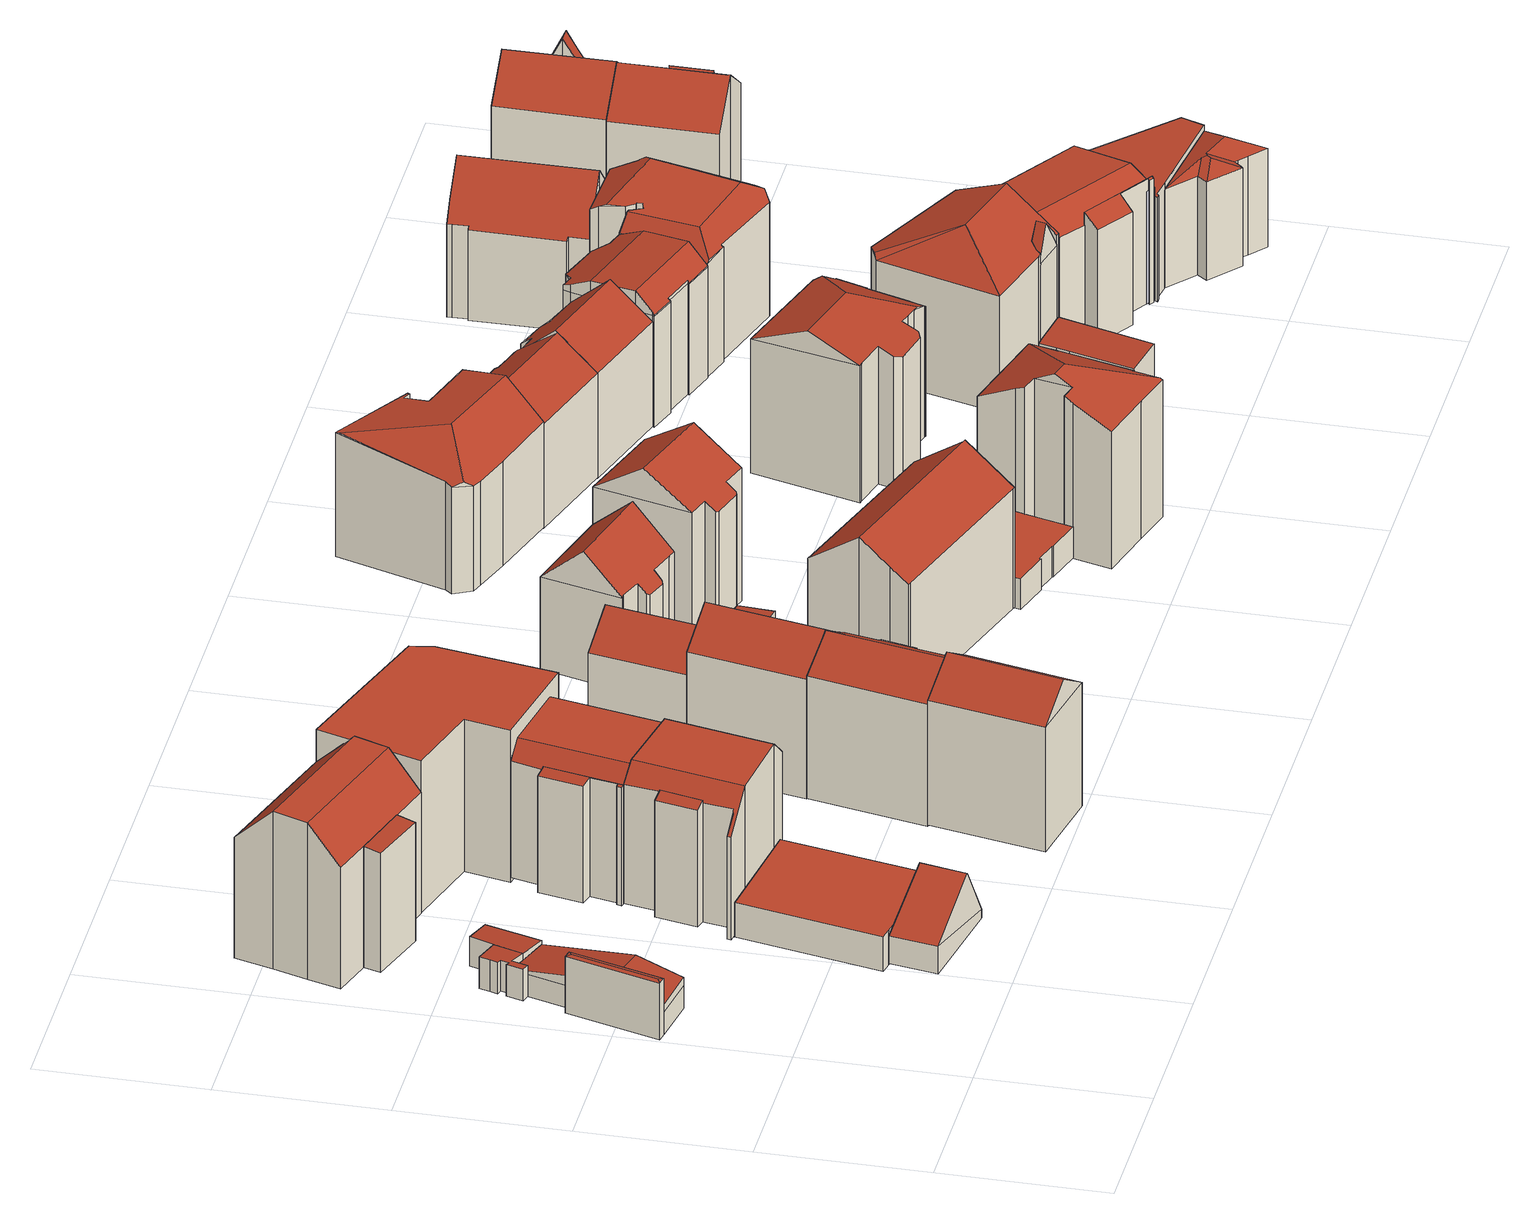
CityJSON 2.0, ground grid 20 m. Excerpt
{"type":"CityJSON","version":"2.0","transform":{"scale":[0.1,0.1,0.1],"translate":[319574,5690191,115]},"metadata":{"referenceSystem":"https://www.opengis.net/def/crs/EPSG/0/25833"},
"CityObjects":{
"building1":{"type":"Building","attributes":{"Gemeindeschluessel":14713000,"Geometrietyp2DReferenz":"3000","function":"31001_9998","roofType":"9999"},"children":["building1-1","building1-2","building1-3","building1-4"]},
"building1-1":{"type":"BuildingPart","attributes":{"Dachtyp_tdc":"tdcFreeFormRoof","Dachneigung":14.36,"QualitaetDacherkennung":35,"Geometrietyp2DReferenz":"3000","roofType":"5000","measuredHeight":7.31},"parents":["building1"],"geometry":[{"type":"MultiSurface","lod":"2","boundaries":[[[0,1,2,3,4,5]],[[1,6,7,2]],[[6,8,9,10,11,7]],[[12,8,6]],[[13,12,6,1]],[[13,1,0]],[[12,13,0,8]],[[3,2,7,11]],[[5,14,9,8,0]],[[4,3,11,10]],[[4,10,9,14,5]]],"semantics":{"surfaces":[{"type":"WallSurface"},{"type":"RoofSurface"},{"type":"GroundSurface"},{"type":"ClosureSurface"}],"values":[0,0,0,1,1,1,1,2,0,3,3]}}]},
"building1-2":{"type":"BuildingPart","attributes":{"Dachtyp_tdc":"tdcGableRoof","Dachneigung":10.33,"QualitaetDacherkennung":22,"Geometrietyp2DReferenz":"3000","roofType":"3100","measuredHeight":5.01},"parents":["building1"],"geometry":[{"type":"MultiSurface","lod":"2","boundaries":[[[15,16,17,18]],[[16,19,20,17]],[[19,4,3,20]],[[10,21,22,11]],[[23,24,9,14,25,26,27]],[[28,25,14,5]],[[19,28,5,4]],[[16,26,25,28,19]],[[15,27,26,16]],[[23,27,15,29]],[[10,9,24,21]],[[21,24,23]],[[18,17,20,3,11,22,30,31]],[[11,3,4,10]],[[30,22,21,23]],[[18,31,29,15]],[[31,30,23,29]],[[4,5,14,9,10]]],"semantics":{"surfaces":[{"type":"WallSurface"},{"type":"RoofSurface"},{"type":"GroundSurface"},{"type":"ClosureSurface"}],"values":[0,0,0,0,1,1,0,0,0,0,0,0,2,3,3,3,3,3]}}]},
"building1-3":{"type":"BuildingPart","attributes":{"Dachtyp_tdc":"tdcPolyFlatRoof","Dachneigung":4.73,"QualitaetDacherkennung":79,"Geometrietyp2DReferenz":"3000","roofType":"2100","measuredHeight":3.68},"parents":["building1"],"geometry":[{"type":"MultiSurface","lod":"2","boundaries":[[[32,33,34,35]],[[33,36,37,34]],[[36,38,15,18,37]],[[36,33,32,39,38]],[[18,31,35,34,37]],[[29,15,38,39]],[[31,18,15,29]],[[32,35,31,29,39]]],"semantics":{"surfaces":[{"type":"WallSurface"},{"type":"RoofSurface"},{"type":"GroundSurface"},{"type":"ClosureSurface"}],"values":[0,0,0,1,2,0,3,3]}}]},
"building1-4":{"type":"BuildingPart","attributes":{"Dachtyp_tdc":"tdcPolyFlatRoof","Dachneigung":4.54,"QualitaetDacherkennung":78,"Geometrietyp2DReferenz":"3000","roofType":"2100","measuredHeight":3.98},"parents":["building1"],"geometry":[{"type":"MultiSurface","lod":"2","boundaries":[[[40,41,42,22,21]],[[41,43,44,42]],[[43,45,46,44]],[[45,47,48,46]],[[47,49,50,48]],[[49,51,52,50]],[[51,53,54,52]],[[53,32,35,54]],[[32,53,51,49,47,45,43,41,40,55,39]],[[31,30,22,42,44,46,48,50,52,54,35]],[[23,29,39,55]],[[31,29,23,30]],[[21,23,55,40]],[[21,22,30,23]],[[39,29,31,35,32]]],"semantics":{"surfaces":[{"type":"WallSurface"},{"type":"RoofSurface"},{"type":"GroundSurface"},{"type":"ClosureSurface"}],"values":[0,0,0,0,0,0,0,0,1,2,0,3,0,3,3]}}]},
"building2":{"type":"Building","attributes":{"Dachtyp_tdc":"tdcGableRoof","Gemeindeschluessel":14713000,"Dachneigung":27.54,"QualitaetDacherkennung":17,"Geometrietyp2DReferenz":"3000","function":"31001_9998","roofType":"3100","measuredHeight":7.94},"geometry":[{"type":"MultiSurface","lod":"2","boundaries":[[[56,57,58,59]],[[57,60,61,58]],[[60,62,63,61]],[[62,56,59,63]],[[60,57,64]],[[56,62,65]],[[57,56,65,64]],[[62,60,64,65]],[[59,58,61,63]]],"semantics":{"surfaces":[{"type":"WallSurface"},{"type":"RoofSurface"},{"type":"GroundSurface"}],"values":[0,0,0,0,0,0,1,1,2]}}]},
"building3":{"type":"Building","attributes":{"Dachtyp_tdc":"tdcPolyFlatRoof","Gemeindeschluessel":14713000,"Dachneigung":0,"QualitaetDacherkennung":88,"Geometrietyp2DReferenz":"3000","function":"31001_9998","roofType":"1000","measuredHeight":4.4},"geometry":[{"type":"MultiSurface","lod":"2","boundaries":[[[66,67,68,69]],[[67,70,71,68]],[[70,72,73,71]],[[72,74,75,73]],[[74,66,69,75]],[[74,72,70,67,66]],[[69,68,71,73,75]]],"semantics":{"surfaces":[{"type":"WallSurface"},{"type":"RoofSurface"},{"type":"GroundSurface"}],"values":[0,0,0,0,0,1,2]}}]},
"building4":{"type":"Building","attributes":{"Gemeindeschluessel":14713000,"Geometrietyp2DReferenz":"3000","function":"31001_9998","roofType":"9999"},"children":["building4-1","building4-2"]},
"building4-1":{"type":"BuildingPart","attributes":{"Dachtyp_tdc":"tdcPolyFlatRoof","Dachneigung":7.94,"QualitaetDacherkennung":59,"Geometrietyp2DReferenz":"3000","roofType":"2100","measuredHeight":15.47},"parents":["building4"],"geometry":[{"type":"MultiSurface","lod":"2","boundaries":[[[76,77,78,79]],[[76,80,81,77]],[[80,82,83,81]],[[82,80,76,79,84]],[[85,78,77,81,83]],[[79,78,85,84]],[[84,85,83,82]]],"semantics":{"surfaces":[{"type":"WallSurface"},{"type":"RoofSurface"},{"type":"GroundSurface"},{"type":"ClosureSurface"}],"values":[0,0,0,1,2,3,3]}}]},
"building4-2":{"type":"BuildingPart","attributes":{"Dachtyp_tdc":"tdcCutGableRoof","Dachneigung":44.8,"QualitaetDacherkennung":54,"Geometrietyp2DReferenz":"3000","roofType":"9999","measuredHeight":20.04},"parents":["building4"],"geometry":[{"type":"MultiSurface","lod":"2","boundaries":[[[86,87,88,89]],[[87,90,91,88]],[[90,92,93,91]],[[92,94,95,93]],[[94,79,78,95]],[[82,96,97,83]],[[96,98,99,97]],[[98,100,101,99]],[[100,86,89,101]],[[90,87,86,100]],[[98,96,82,84,79,94,92]],[[100,98,92,90]],[[89,88,91,93,95,78,85,83,97,99,101]],[[85,78,79,84]],[[82,83,85,84]]],"semantics":{"surfaces":[{"type":"WallSurface"},{"type":"RoofSurface"},{"type":"GroundSurface"},{"type":"ClosureSurface"}],"values":[0,0,0,0,0,0,0,0,0,1,1,1,2,3,3]}}]},
"building5":{"type":"Building","attributes":{"Gemeindeschluessel":14713000,"Geometrietyp2DReferenz":"3000","function":"31001_9998","roofType":"9999"},"children":["building5-1","building5-2"]},
"building5-1":{"type":"BuildingPart","attributes":{"Dachtyp_tdc":"tdcPolyFlatRoof","Dachneigung":24.99,"QualitaetDacherkennung":43,"Geometrietyp2DReferenz":"3000","roofType":"2100","measuredHeight":15.41},"parents":["building5"],"geometry":[{"type":"MultiSurface","lod":"2","boundaries":[[[102,103,104,105,106]],[[103,107,108,104]],[[107,109,110,111,108]],[[109,107,103,102]],[[105,104,108,111]],[[106,112,102]],[[106,105,112]],[[112,110,109,102]],[[112,105,111,110]]],"semantics":{"surfaces":[{"type":"WallSurface"},{"type":"RoofSurface"},{"type":"GroundSurface"},{"type":"ClosureSurface"}],"values":[0,0,0,1,2,0,3,0,3]}}]},
"building5-2":{"type":"BuildingPart","attributes":{"Dachtyp_tdc":"tdcCutGableRoof","Dachneigung":1.3,"QualitaetDacherkennung":80,"Geometrietyp2DReferenz":"3000","roofType":"9999","measuredHeight":17.27},"parents":["building5"],"geometry":[{"type":"MultiSurface","lod":"2","boundaries":[[[113,114,115,116]],[[114,117,118,115]],[[117,119,120,118]],[[119,121,122,120]],[[121,123,124,122]],[[123,125,126,124]],[[125,127,128,126]],[[127,106,105,128]],[[110,129,111]],[[129,130,131,111]],[[130,132,133,131]],[[132,134,135,133]],[[134,113,116,135]],[[117,114,113,134]],[[132,130,129,110,112,106,127,125,123,121,119]],[[134,132,119,117]],[[116,115,118,120,122,124,126,128,105,111,131,133,135]],[[105,106,112]],[[110,111,105,112]]],"semantics":{"surfaces":[{"type":"WallSurface"},{"type":"RoofSurface"},{"type":"GroundSurface"},{"type":"ClosureSurface"}],"values":[0,0,0,0,0,0,0,0,0,0,0,0,0,1,1,1,2,3,3]}}]},
"building6":{"type":"Building","attributes":{"Gemeindeschluessel":14713000,"Geometrietyp2DReferenz":"3000","function":"31001_9998","roofType":"9999"},"children":["building6-1","building6-2"]},
"building6-1":{"type":"BuildingPart","attributes":{"Dachtyp_tdc":"tdcPolyFlatRoof","Dachneigung":9.76,"QualitaetDacherkennung":53,"Geometrietyp2DReferenz":"3000","roofType":"2100","measuredHeight":15.11},"parents":["building6"],"geometry":[{"type":"MultiSurface","lod":"2","boundaries":[[[136,137,138,139,140]],[[141,142,143,144,145]],[[142,146,147,143]],[[146,148,149,147]],[[148,150,151,149]],[[150,152,153,151]],[[152,136,140,153]],[[152,150,148,146,142,141,154,137,136]],[[140,139,155,144,143,147,149,151,153]],[[156,138,137,154]],[[156,155,139,138]],[[141,145,156,154]],[[145,144,155,156]]],"semantics":{"surfaces":[{"type":"WallSurface"},{"type":"RoofSurface"},{"type":"GroundSurface"},{"type":"ClosureSurface"}],"values":[0,0,0,0,0,0,0,1,2,0,3,0,3]}}]},
"building6-2":{"type":"BuildingPart","attributes":{"Dachtyp_tdc":"tdcCutGableRoof","Dachneigung":1.74,"QualitaetDacherkennung":85,"Geometrietyp2DReferenz":"3000","roofType":"9999","measuredHeight":17.02},"parents":["building6"],"geometry":[{"type":"MultiSurface","lod":"2","boundaries":[[[157,158,159,160]],[[158,161,162,159]],[[161,163,164,162]],[[163,145,144,164]],[[138,165,166,139]],[[165,167,168,166]],[[167,169,170,168]],[[169,157,160,170]],[[161,158,157,169]],[[167,165,138,156,145,163]],[[169,167,163,161]],[[160,159,162,164,144,155,139,166,168,170]],[[155,144,145,156]],[[138,139,155,156]]],"semantics":{"surfaces":[{"type":"WallSurface"},{"type":"RoofSurface"},{"type":"GroundSurface"},{"type":"ClosureSurface"}],"values":[0,0,0,0,0,0,0,0,1,1,1,2,3,3]}}]},
"building7":{"type":"Building","attributes":{"Dachtyp_tdc":"tdcPolyFlatRoof","Gemeindeschluessel":14713000,"Dachneigung":0,"QualitaetDacherkennung":48,"Geometrietyp2DReferenz":"3000","function":"31001_9998","roofType":"1000","measuredHeight":19.22},"geometry":[{"type":"MultiSurface","lod":"2","boundaries":[[[171,172,173,174]],[[172,175,176,173]],[[175,177,178,176]],[[177,179,180,178]],[[179,181,182,180]],[[181,183,184,182]],[[183,171,174,184]],[[183,181,179,177,175,172,171]],[[174,173,176,178,180,182,184]]],"semantics":{"surfaces":[{"type":"WallSurface"},{"type":"RoofSurface"},{"type":"GroundSurface"}],"values":[0,0,0,0,0,0,0,1,2]}}]},
"building8":{"type":"Building","attributes":{"Dachtyp_tdc":"tdcGableRoof","Gemeindeschluessel":14713000,"Dachneigung":31.61,"QualitaetDacherkennung":78,"Geometrietyp2DReferenz":"3000","function":"31001_9998","roofType":"3100","measuredHeight":18.95},"geometry":[{"type":"MultiSurface","lod":"2","boundaries":[[[185,186,187,188]],[[186,189,190,187]],[[189,191,192,190]],[[191,185,188,192]],[[189,186,193]],[[185,191,194]],[[186,185,194,193]],[[191,189,193,194]],[[188,187,190,192]]],"semantics":{"surfaces":[{"type":"WallSurface"},{"type":"RoofSurface"},{"type":"GroundSurface"}],"values":[0,0,0,0,0,0,1,1,2]}}]},
"building9":{"type":"Building","attributes":{"Dachtyp_tdc":"tdcGableRoof","Gemeindeschluessel":14713000,"Dachneigung":30.92,"QualitaetDacherkennung":78,"Geometrietyp2DReferenz":"3000","function":"31001_9998","roofType":"3100","measuredHeight":18.48},"geometry":[{"type":"MultiSurface","lod":"2","boundaries":[[[195,196,197,198,199,200,201,202,203]],[[204,205,206,207,208,209,210,211,212,213,214]],[[200,199,205,204]],[[199,198,206,205]],[[198,197,207,206]],[[197,196,208,207]],[[196,195,209,208]],[[195,215,210,209]],[[215,216,211,210]],[[216,203,212,211]],[[203,202,213,212]],[[202,201,214,213]],[[201,200,204,214]],[[203,216,215,195]]],"semantics":{"surfaces":[{"type":"RoofSurface"},{"type":"GroundSurface"},{"type":"WallSurface"}],"values":[0,1,2,2,2,2,2,2,2,2,2,2,2,0]}}]},
"building10":{"type":"Building","attributes":{"Dachtyp_tdc":"tdcGableRoof","Gemeindeschluessel":14713000,"Dachneigung":34.01,"QualitaetDacherkennung":75,"Geometrietyp2DReferenz":"3000","function":"31001_9998","roofType":"3100","measuredHeight":18.71},"geometry":[{"type":"MultiSurface","lod":"2","boundaries":[[[217,218,219,220]],[[218,221,222,219]],[[221,223,224,222]],[[223,217,220,224]],[[221,218,225]],[[217,223,226]],[[218,217,226,225]],[[223,221,225,226]],[[220,219,222,224]]],"semantics":{"surfaces":[{"type":"WallSurface"},{"type":"RoofSurface"},{"type":"GroundSurface"}],"values":[0,0,0,0,0,0,1,1,2]}}]},
"building11":{"type":"Building","attributes":{"Gemeindeschluessel":14713000,"Dachtyp_tdc":"tdcGableRoof","Dachneigung":36.1,"QualitaetDacherkennung":71,"Geometrietyp2DReferenz":"3000","function":"31001_9998","roofType":"3100","measuredHeight":16.02},"geometry":[{"type":"MultiSurface","lod":"2","boundaries":[[[227,228,229,230]],[[228,231,232,229]],[[231,233,234,232]],[[233,235,236,234]],[[235,237,238,236]],[[237,239,240,238]],[[239,241,242,240]],[[241,243,244,242]],[[243,245,246,244]],[[245,227,230,246]],[[241,239,237,235]],[[235,233,231,228,227,245,243,241]],[[230,229,232,234,236,238,240,242,244,246]]],"semantics":{"surfaces":[{"type":"WallSurface"},{"type":"RoofSurface"},{"type":"GroundSurface"}],"values":[0,0,0,0,0,0,0,0,0,0,1,1,2]}}]},
"building12":{"type":"Building","attributes":{"Dachtyp_tdc":"tdcPolyFlatRoof","Gemeindeschluessel":14713000,"Dachneigung":12.18,"QualitaetDacherkennung":66,"Geometrietyp2DReferenz":"3000","function":"31001_9998","roofType":"2100","measuredHeight":3.85},"geometry":[{"type":"MultiSurface","lod":"2","boundaries":[[[247,248,249,250]],[[248,251,252,249]],[[251,253,254,252]],[[253,255,256,254]],[[255,247,250,256]],[[255,253,251,248,247]],[[250,249,252,254,256]]],"semantics":{"surfaces":[{"type":"WallSurface"},{"type":"RoofSurface"},{"type":"GroundSurface"}],"values":[0,0,0,0,0,1,2]}}]},
"building13":{"type":"Building","attributes":{"Gemeindeschluessel":14713000,"Dachneigung":77.96,"Dachorientierung":0,"MittlereTraufHoehe":122.25,"QualitaetDacherkennung":78,"ObjektHoehe":5.95,"BodenHoehe":116.75,"Geometrietyp2DReferenz":"3000","AbsoluteHoehe":122.69,"Dachflaeche":42.73,"function":"31001_9998","roofType":"2100","measuredHeight":5.95,"storeysAboveGround":2},"geometry":[{"type":"MultiSurface","lod":"2","boundaries":[[[257,258,259,260]],[[258,261,262,259]],[[261,263,264,262]],[[263,257,260,264]],[[263,261,258,257]],[[260,259,262,264]]],"semantics":{"surfaces":[{"type":"WallSurface"},{"type":"RoofSurface"},{"type":"GroundSurface"}],"values":[0,0,0,0,1,2]}}]},
"building14":{"type":"Building","attributes":{"Gemeindeschluessel":14713000,"Geometrietyp2DReferenz":"3000","function":"31001_9998","roofType":"9999"},"children":["building14-1","building14-2"]},
"building14-1":{"type":"BuildingPart","attributes":{"Dachtyp_tdc":"tdcPolyFlatRoof","Dachneigung":10.55,"QualitaetDacherkennung":48,"Geometrietyp2DReferenz":"3000","roofType":"2100","measuredHeight":4.27},"parents":["building14"],"geometry":[{"type":"MultiSurface","lod":"2","boundaries":[[[265,266,267,268]],[[266,269,270,267]],[[269,271,272,270]],[[271,273,274,272]],[[273,275,276,274]],[[275,277,278,276]],[[277,279,280,278]],[[281,265,268,282]],[[281,279,277,275,273,271,269,266,265]],[[268,267,270,272,274,276,278,280,282]],[[282,280,279,281]]],"semantics":{"surfaces":[{"type":"WallSurface"},{"type":"RoofSurface"},{"type":"GroundSurface"},{"type":"ClosureSurface"}],"values":[0,0,0,0,0,0,0,0,1,2,3]}}]},
"building14-2":{"type":"BuildingPart","attributes":{"Dachtyp_tdc":"tdcPolyFlatRoof","Dachneigung":5.1,"QualitaetDacherkennung":61,"Geometrietyp2DReferenz":"3000","roofType":"2100","measuredHeight":6.17},"parents":["building14"],"geometry":[{"type":"MultiSurface","lod":"2","boundaries":[[[283,284,285,286]],[[284,287,281,282,285]],[[288,283,286,280,279]],[[288,287,284,283]],[[286,285,282,280]],[[288,279,281,287]],[[279,280,282,281]]],"semantics":{"surfaces":[{"type":"WallSurface"},{"type":"RoofSurface"},{"type":"GroundSurface"},{"type":"ClosureSurface"}],"values":[0,0,0,1,2,0,3]}}]},
"building15":{"type":"Building","attributes":{"Dachtyp_tdc":"tdcGableRoof","Gemeindeschluessel":14713000,"Dachneigung":35.6,"QualitaetDacherkennung":67,"Geometrietyp2DReferenz":"3000","function":"31001_9998","roofType":"3100","measuredHeight":19.42},"geometry":[{"type":"MultiSurface","lod":"2","boundaries":[[[289,290,291,292]],[[290,293,260,291]],[[293,294,295,260]],[[294,296,264,295]],[[296,297,298,264]],[[297,299,300,298]],[[299,301,302,300]],[[301,303,304,302]],[[303,305,306,304]],[[305,289,292,306]],[[301,299,297,296,294]],[[294,293,290,289,305,303,301]],[[292,291,260,295,264,298,300,302,304,306]]],"semantics":{"surfaces":[{"type":"WallSurface"},{"type":"RoofSurface"},{"type":"GroundSurface"}],"values":[0,0,0,0,0,0,0,0,0,0,1,1,2]}}]},
"building16":{"type":"Building","attributes":{"Dachtyp_tdc":"tdcFreeFormRoof","Gemeindeschluessel":14713000,"Dachneigung":44.47,"QualitaetDacherkennung":64,"Geometrietyp2DReferenz":"3000","function":"31001_9998","roofType":"5000","measuredHeight":16.41},"geometry":[{"type":"MultiSurface","lod":"2","boundaries":[[[307,308,309,310]],[[308,311,312,309]],[[311,313,314,312]],[[313,315,316,314]],[[315,317,318,316]],[[317,319,320,318]],[[319,321,322,320]],[[321,323,324,322]],[[323,325,326,324]],[[325,327,328,326]],[[327,329,330,328]],[[329,331,332,330]],[[331,307,310,332]],[[333,315,313,334]],[[325,323,321,319,317,333,334,311,308,307,331,329,327]],[[313,311,334]],[[317,315,333]],[[310,309,312,314,316,318,320,322,324,326,328,330,332]]],"semantics":{"surfaces":[{"type":"WallSurface"},{"type":"RoofSurface"},{"type":"GroundSurface"}],"values":[0,0,0,0,0,0,0,0,0,0,0,0,0,1,1,0,0,2]}}]},
"building17":{"type":"Building","attributes":{"Dachtyp_tdc":"tdcFreeFormRoof","Gemeindeschluessel":14713000,"Dachneigung":33.54,"QualitaetDacherkennung":78,"Geometrietyp2DReferenz":"3000","function":"31001_9998","roofType":"5000","measuredHeight":20.82},"geometry":[{"type":"MultiSurface","lod":"2","boundaries":[[[335,336,337,338]],[[336,339,340,337]],[[339,341,316,340]],[[341,342,343,316]],[[342,344,345,343]],[[344,346,347,345]],[[346,348,349,347]],[[348,350,351,349]],[[350,352,353,351]],[[352,335,338,353]],[[354,342,341,355]],[[350,348,346,344,354,355,339,336,335,352]],[[344,342,354]],[[341,339,355]],[[338,337,340,316,343,345,347,349,351,353]]],"semantics":{"surfaces":[{"type":"WallSurface"},{"type":"RoofSurface"},{"type":"GroundSurface"}],"values":[0,0,0,0,0,0,0,0,0,0,1,1,0,0,2]}}]},
"building18":{"type":"Building","attributes":{"Dachtyp_tdc":"tdcPolyFlatRoof","Gemeindeschluessel":14713000,"Dachneigung":0,"QualitaetDacherkennung":0,"Geometrietyp2DReferenz":"3000","BezugspunktDach":"2000","function":"31001_9998","measuredHeight":3.91},"geometry":[{"type":"MultiSurface","lod":"2","boundaries":[[[356,357,358,359,360,361,362,363,364,365,366,367]],[[367,366,368,369]],[[366,365,370,368]],[[365,364,371,370]],[[364,363,372,371]],[[363,362,373,372]],[[362,361,374,373]],[[361,360,375,374]],[[360,359,376,375]],[[359,358,377,376]],[[358,357,378,377]],[[357,356,379,378]],[[356,367,369,379]],[[369,368,370,371,372,373,374,375,376,377,378,379]]],"semantics":{"surfaces":[{"type":"RoofSurface"},{"type":"WallSurface"},{"type":"GroundSurface"}],"values":[0,1,1,1,1,1,1,1,1,1,1,1,1,2]}}]},
"building19":{"type":"Building","attributes":{"Dachtyp_tdc":"tdcFreeFormRoof","Gemeindeschluessel":14713000,"Dachneigung":25.72,"QualitaetDacherkennung":57,"Geometrietyp2DReferenz":"3000","function":"31001_9998","roofType":"5000","measuredHeight":21.37},"geometry":[{"type":"MultiSurface","lod":"2","boundaries":[[[380,381,382,383]],[[381,384,385,382]],[[384,386,387,385]],[[386,388,389,387]],[[388,390,391,389]],[[390,392,393,391]],[[392,394,395,393]],[[394,396,397,395]],[[396,398,399,397]],[[398,400,401,399]],[[400,402,403,401]],[[402,404,405,403]],[[404,406,407,405]],[[406,408,409,407]],[[408,380,383,409]],[[408,410,411,412,384,381,380]],[[411,410,406,404,402,400,398,413]],[[388,386,412,411,413,396,394,392,390]],[[398,396,413]],[[408,406,410]],[[386,384,412]],[[383,382,385,387,389,391,393,395,397,399,401,403,405,407,409]]],"semantics":{"surfaces":[{"type":"WallSurface"},{"type":"RoofSurface"},{"type":"GroundSurface"}],"values":[0,0,0,0,0,0,0,0,0,0,0,0,0,0,0,1,1,1,0,0,0,2]}}]},
"building20":{"type":"Building","attributes":{"Dachtyp_tdc":"tdcFreeFormRoof","Gemeindeschluessel":14713000,"Dachneigung":10.22,"QualitaetDacherkennung":44,"Geometrietyp2DReferenz":"3000","function":"31001_9998","roofType":"5000","measuredHeight":17.93},"geometry":[{"type":"MultiSurface","lod":"2","boundaries":[[[414,415,416,417]],[[415,418,419,416]],[[418,420,421,419]],[[420,422,423,421]],[[422,424,425,423]],[[424,426,427,425]],[[426,428,429,427]],[[428,430,431,429]],[[430,432,433,431]],[[434,435,436,437,432]],[[426,424,438,435,434,430,428]],[[438,422,420,418,415,414,439,436,435]],[[439,437,436]],[[432,430,434]],[[424,422,438]],[[433,440,441,417,416,419,421,423,425,427,429,431]],[[432,437,440,433]],[[437,439,441,440]],[[439,414,417,441]]],"semantics":{"surfaces":[{"type":"WallSurface"},{"type":"RoofSurface"},{"type":"GroundSurface"}],"values":[0,0,0,0,0,0,0,0,0,1,1,1,0,0,0,2,0,0,0]}}]},
"building21":{"type":"Building","attributes":{"Dachtyp_tdc":"tdcFreeFormRoof","Gemeindeschluessel":14713000,"Dachneigung":37.09,"QualitaetDacherkennung":76,"Geometrietyp2DReferenz":"3000","function":"31001_9998","roofType":"5000","measuredHeight":16.89},"geometry":[{"type":"MultiSurface","lod":"2","boundaries":[[[442,443,444,445]],[[443,446,447,444]],[[446,448,449,447]],[[448,450,451,449]],[[450,452,453,451]],[[452,454,455,453]],[[454,456,457,455]],[[456,458,459,457]],[[458,460,461,459]],[[460,462,463,461]],[[462,442,445,463]],[[442,464,465,443]],[[464,462,460,458,456,454,452,450,448,446,465]],[[446,443,465]],[[442,462,464]],[[445,444,447,449,451,453,455,457,459,461,463]]],"semantics":{"surfaces":[{"type":"WallSurface"},{"type":"RoofSurface"},{"type":"GroundSurface"}],"values":[0,0,0,0,0,0,0,0,0,0,0,1,1,0,0,2]}}]},
"building22":{"type":"Building","attributes":{"Dachtyp_tdc":"tdcFreeFormRoof","Gemeindeschluessel":14713000,"Dachneigung":21.8,"QualitaetDacherkennung":51,"Geometrietyp2DReferenz":"3000","function":"31001_9998","roofType":"5000","measuredHeight":20.05},"geometry":[{"type":"MultiSurface","lod":"2","boundaries":[[[466,467,468,469]],[[467,470,471,468]],[[470,472,473,471]],[[472,474,475,473]],[[474,476,477,475]],[[476,478,479,477]],[[478,480,481,479]],[[480,482,483,481]],[[482,484,485,483]],[[484,486,487,485]],[[486,488,489,487]],[[488,490,491,489]],[[490,492,493,491]],[[492,494,495,493]],[[494,496,497,495]],[[496,498,499,497]],[[498,500,501,499]],[[500,502,503,501]],[[502,504,505,503]],[[504,506,507,505]],[[506,466,469,507]],[[486,484,482,480,478,508,509,510,492,490,488]],[[509,508,476,474,472,511]],[[496,494,510,509,511,470,467,466,506,504,502,500,498]],[[472,470,511]],[[478,476,508]],[[494,492,510]],[[469,468,471,473,475,477,479,481,483,485,487,489,491,493,495,497,499,501,503,505,507]]],"semantics":{"surfaces":[{"type":"WallSurface"},{"type":"RoofSurface"},{"type":"GroundSurface"}],"values":[0,0,0,0,0,0,0,0,0,0,0,0,0,0,0,0,0,0,0,0,0,1,1,1,0,0,0,2]}}]},
"building23":{"type":"Building","attributes":{"Dachtyp_tdc":"tdcFreeFormRoof","Gemeindeschluessel":14713000,"Dachneigung":41.36,"QualitaetDacherkennung":77,"Geometrietyp2DReferenz":"3000","function":"31001_9998","roofType":"5000","measuredHeight":17.12},"geometry":[{"type":"MultiSurface","lod":"2","boundaries":[[[512,513,514,515]],[[513,516,517,514]],[[516,518,519,517]],[[518,520,521,519]],[[520,442,522,521]],[[442,523,524,522]],[[523,525,526,524]],[[525,527,528,526]],[[527,529,530,528]],[[529,512,515,530]],[[520,531,532,442]],[[531,518,516,513,512,529,527,525,523,532]],[[523,442,532]],[[520,518,531]],[[515,514,517,519,521,522,524,526,528,530]]],"semantics":{"surfaces":[{"type":"WallSurface"},{"type":"RoofSurface"},{"type":"GroundSurface"}],"values":[0,0,0,0,0,0,0,0,0,0,1,1,0,0,2]}}]},
"building24":{"type":"Building","attributes":{"Gemeindeschluessel":14713000,"Geometrietyp2DReferenz":"3000","function":"31001_9998","roofType":"9999"},"children":["building24-1","building24-2"]},
"building24-1":{"type":"BuildingPart","attributes":{"Dachtyp_tdc":"tdcPolyFlatRoof","Dachneigung":6.02,"QualitaetDacherkennung":81,"Geometrietyp2DReferenz":"3000","roofType":"2100","measuredHeight":4.26},"parents":["building24"],"geometry":[{"type":"MultiSurface","lod":"2","boundaries":[[[533,534,535,536]],[[534,537,538,535]],[[537,539,540,538]],[[539,541,542,540]],[[541,543,544,542]],[[543,545,546,544]],[[545,547,548,546]],[[547,545,543,541,539,537,534,533]],[[536,535,538,540,542,544,546,548]],[[536,548,547,533]]],"semantics":{"surfaces":[{"type":"WallSurface"},{"type":"RoofSurface"},{"type":"GroundSurface"},{"type":"ClosureSurface"}],"values":[0,0,0,0,0,0,0,1,2,3]}}]},
"building24-2":{"type":"BuildingPart","attributes":{"Dachtyp_tdc":"tdcFreeFormRoof","Dachneigung":57.24,"QualitaetDacherkennung":11,"Geometrietyp2DReferenz":"3000","roofType":"5000","measuredHeight":17.85},"parents":["building24"],"geometry":[{"type":"MultiSurface","lod":"2","boundaries":[[[549,533,536]],[[550,551,552,548,547]],[[551,553,554,552]],[[553,555,556,554]],[[555,549,536,556]],[[557,558,559,560,561]],[[555,561,560,562]],[[549,562,560,559,550]],[[555,562,549]],[[550,559,558,551]],[[551,558,557,553]],[[553,557,561,555]],[[536,548,552,554,556]],[[547,533,549,550]],[[547,548,536,533]]],"semantics":{"surfaces":[{"type":"WallSurface"},{"type":"RoofSurface"},{"type":"GroundSurface"},{"type":"ClosureSurface"}],"values":[0,0,0,0,0,1,1,0,0,0,0,0,2,0,3]}}]},
"building25":{"type":"Building","attributes":{"Dachtyp_tdc":"tdcFreeFormRoof","Gemeindeschluessel":14713000,"Dachneigung":3.53,"QualitaetDacherkennung":68,"Geometrietyp2DReferenz":"3000","function":"31001_9998","roofType":"5000","measuredHeight":16.57},"geometry":[{"type":"MultiSurface","lod":"2","boundaries":[[[563,564,565,566]],[[566,565,567,568]],[[568,567,569,570]],[[570,569,571,572]],[[573,574,575,576]],[[576,575,577,578]],[[578,577,564,563]],[[579,580,581,582,583,521,584,585,519,586,587,588,589,590,591,592,593,594,595]],[[576,578,580,579]],[[578,563,581,580]],[[563,566,582,581]],[[566,568,583,582]],[[568,570,521,583]],[[570,572,584,521]],[[572,596,585,584]],[[596,597,519,585]],[[597,598,586,519]],[[598,599,587,586]],[[599,600,588,587]],[[600,601,589,588]],[[601,602,590,589]],[[602,603,591,590]],[[603,604,592,591]],[[604,605,593,592]],[[605,606,594,593]],[[606,573,595,594]],[[573,576,579,595]],[[564,577,575,574,607,571,569,567,565]],[[608,609,610,611,601,612,613,614,615,616]],[[607,617,608,616,571]],[[605,608,617,606]],[[606,617,607,574,573]],[[572,571,616,596]],[[596,616,615,597]],[[597,615,614,598]],[[598,614,613,599]],[[599,613,612,600]],[[600,612,601]],[[601,611,602]],[[602,611,610,603]],[[603,610,609,604]],[[604,609,608,605]]],"semantics":{"surfaces":[{"type":"WallSurface"},{"type":"GroundSurface"},{"type":"RoofSurface"}],"values":[0,0,0,0,0,0,0,1,0,0,0,0,0,0,0,0,0,0,0,0,0,0,0,0,0,0,0,2,2,2,0,0,0,0,0,0,0,0,0,0,0,0]}}]},
"building26":{"type":"Building","attributes":{"Dachtyp_tdc":"tdcFreeFormRoof","Gemeindeschluessel":14713000,"Dachneigung":23.12,"QualitaetDacherkennung":29,"Geometrietyp2DReferenz":"3000","function":"31001_9998","roofType":"5000","measuredHeight":19.53},"geometry":[{"type":"MultiSurface","lod":"2","boundaries":[[[618,557,554,556]],[[557,619,552,554]],[[619,620,548,552]],[[620,621,546,548]],[[621,622,623,546]],[[622,624,625,623]],[[624,626,627,625]],[[626,628,629,627]],[[628,630,535,629]],[[630,631,536,535]],[[631,618,556,536]],[[624,632,633]],[[624,622,632]],[[618,631,630,634,632,622,621,620,619,557]],[[634,628,626,633,632]],[[630,628,634]],[[626,624,633]],[[556,554,552,548,546,623,625,627,629,535,536]]],"semantics":{"surfaces":[{"type":"WallSurface"},{"type":"RoofSurface"},{"type":"GroundSurface"}],"values":[0,0,0,0,0,0,0,0,0,0,0,1,1,1,1,0,0,2]}}]},
"building27":{"type":"Building","attributes":{"Dachtyp_tdc":"tdcFreeFormRoof","Gemeindeschluessel":14713000,"Dachneigung":1.55,"QualitaetDacherkennung":56,"Geometrietyp2DReferenz":"3000","function":"31001_9998","roofType":"5000","measuredHeight":17.03},"geometry":[{"type":"MultiSurface","lod":"2","boundaries":[[[635,636,637,638]],[[636,639,640,637]],[[639,641,642,640]],[[641,643,644,642]],[[643,645,646,644]],[[645,647,648,646]],[[647,649,650,648]],[[649,651,652,650]],[[651,653,654,652]],[[653,655,656,654]],[[655,657,658,656]],[[657,659,660,658]],[[659,661,662,660]],[[661,663,664,662]],[[663,665,666,664]],[[665,667,668,666]],[[667,669,670,668]],[[669,671,672,670]],[[671,635,638,672]],[[653,673,674,675,676,657,655]],[[675,677,661,659,676]],[[678,645,643,641,639,636,679,680]],[[680,674,673,651,649,647,678]],[[674,680,679,635,671,669,667,665,663,677,675]],[[636,635,679]],[[647,645,678]],[[653,651,673]],[[663,661,677]],[[659,657,676]],[[638,637,640,642,644,646,648,650,652,654,656,658,660,662,664,666,668,670,672]]],"semantics":{"surfaces":[{"type":"WallSurface"},{"type":"RoofSurface"},{"type":"GroundSurface"}],"values":[0,0,0,0,0,0,0,0,0,0,0,0,0,0,0,0,0,0,0,1,1,1,1,1,0,0,0,0,0,2]}}]},
"building28":{"type":"Building","attributes":{"Gemeindeschluessel":14713000,"Geometrietyp2DReferenz":"3000","function":"31001_9998","roofType":"9999"},"children":["building28-1","building28-2"]},
"building28-1":{"type":"BuildingPart","attributes":{"Dachtyp_tdc":"tdcCutGableRoof","Dachneigung":2.4,"QualitaetDacherkennung":75,"Geometrietyp2DReferenz":"3000","roofType":"9999","measuredHeight":16.94},"parents":["building28"],"geometry":[{"type":"MultiSurface","lod":"2","boundaries":[[[681,682,683,629]],[[682,684,685,683]],[[684,686,687,685]],[[686,688,689,687]],[[688,690,691,689]],[[690,692,693,691]],[[692,694,695,693]],[[694,696,697,695]],[[698,699,700,701]],[[699,702,535,700]],[[702,703,704,535]],[[703,705,706,704]],[[705,681,629,706]],[[690,688,686,684,682,681,705]],[[703,702,699,698,707,696,694,692]],[[705,703,692,690]],[[629,683,685,687,689,691,693,695,697,708,701,700,535,704,706]],[[707,708,697,696]],[[698,701,708,707]]],"semantics":{"surfaces":[{"type":"WallSurface"},{"type":"RoofSurface"},{"type":"GroundSurface"},{"type":"ClosureSurface"}],"values":[0,0,0,0,0,0,0,0,0,0,0,0,0,1,1,1,2,3,3]}}]},
"building28-2":{"type":"BuildingPart","attributes":{"Dachtyp_tdc":"tdcPolyFlatRoof","Dachneigung":37.51,"QualitaetDacherkennung":50,"Geometrietyp2DReferenz":"3000","roofType":"2100","measuredHeight":15.88},"parents":["building28"],"geometry":[{"type":"MultiSurface","lod":"2","boundaries":[[[709,697,696]],[[709,710,711,697]],[[710,712,713,711]],[[712,714,715,713]],[[714,716,717,715]],[[716,718,719,717]],[[718,720,721,719]],[[720,722,698,701,721]],[[720,718,716,714,712,710,709,723,722]],[[701,708,697,711,713,715,717,719,721]],[[707,698,722,723]],[[707,708,701,698]],[[696,707,723,709]],[[696,697,708,707]]],"semantics":{"surfaces":[{"type":"WallSurface"},{"type":"RoofSurface"},{"type":"GroundSurface"},{"type":"ClosureSurface"}],"values":[0,0,0,0,0,0,0,0,1,2,0,3,0,3]}}]},
"building29":{"type":"Building","attributes":{"Dachtyp_tdc":"tdcFreeFormRoof","Gemeindeschluessel":14713000,"Dachneigung":45.84,"QualitaetDacherkennung":58,"Geometrietyp2DReferenz":"3000","function":"31001_9998","roofType":"5000","measuredHeight":17.34},"geometry":[{"type":"MultiSurface","lod":"2","boundaries":[[[724,725,726,727]],[[725,728,729,726]],[[728,730,731,729]],[[730,732,733,731]],[[732,734,735,733]],[[734,736,737,735]],[[736,738,739,737]],[[738,740,741,739]],[[740,742,743,741]],[[742,744,745,743]],[[744,746,747,745]],[[746,724,727,747]],[[742,740,738,736]],[[736,734,732,730,728,725,724,746,744,742]],[[727,726,729,731,733,735,737,739,741,743,745,747]]],"semantics":{"surfaces":[{"type":"WallSurface"},{"type":"RoofSurface"},{"type":"GroundSurface"}],"values":[0,0,0,0,0,0,0,0,0,0,0,0,1,1,2]}}]},
"building30":{"type":"Building","attributes":{"Gemeindeschluessel":14713000,"Geometrietyp2DReferenz":"3000","function":"31001_9998","roofType":"9999"},"children":["building30-1","building30-2"]},
"building30-1":{"type":"BuildingPart","attributes":{"Dachtyp_tdc":"tdcFreeFormRoof","Dachneigung":19.34,"QualitaetDacherkennung":38,"Geometrietyp2DReferenz":"3000","roofType":"5000","measuredHeight":13.67},"parents":["building30"],"geometry":[{"type":"MultiSurface","lod":"2","boundaries":[[[748,749,750]],[[749,751,752,753,754,750]],[[751,755,752]],[[755,756,757,753,752]],[[756,758,757]],[[758,759,760,754,753,757]],[[761,762,763,764,765,766,767,768,769,770]],[[758,756,762,761]],[[756,755,763,762]],[[755,751,764,763]],[[749,748,766,765]],[[748,771,767,766]],[[771,772,768,767]],[[772,760,769,768]],[[760,759,770,769]],[[759,758,761,770]],[[760,772,771,748,750,754]],[[765,764,751,749]]],"semantics":{"surfaces":[{"type":"RoofSurface"},{"type":"GroundSurface"},{"type":"WallSurface"},{"type":"ClosureSurface"}],"values":[0,0,0,0,0,0,1,2,2,2,2,2,2,2,2,2,0,3]}}]},
"building30-2":{"type":"BuildingPart","attributes":{"Dachtyp_tdc":"tdcPolyFlatRoof","Dachneigung":3.53,"QualitaetDacherkennung":59,"Geometrietyp2DReferenz":"3000","roofType":"2100","measuredHeight":14.04},"parents":["building30"],"geometry":[{"type":"MultiSurface","lod":"2","boundaries":[[[773,774,749,765,775]],[[776,777,778,764,751]],[[777,779,780,778]],[[779,781,782,780]],[[781,783,784,782]],[[783,785,786,784]],[[785,773,775,786]],[[785,783,781,779,777,776,774,773]],[[775,765,764,778,780,782,784,786]],[[751,749,774,776]],[[751,764,765,749]]],"semantics":{"surfaces":[{"type":"WallSurface"},{"type":"RoofSurface"},{"type":"GroundSurface"},{"type":"ClosureSurface"}],"values":[0,0,0,0,0,0,0,1,2,0,3]}}]},
"building31":{"type":"Building","attributes":{"Gemeindeschluessel":14713000,"Geometrietyp2DReferenz":"3000","function":"31001_9998","roofType":"9999"},"children":["building31-1","building31-2"]},
"building31-1":{"type":"BuildingPart","attributes":{"Dachtyp_tdc":"tdcGableRoof","Dachneigung":66.82,"QualitaetDacherkennung":60,"Geometrietyp2DReferenz":"3000","roofType":"3100","measuredHeight":13.52},"parents":["building31"],"geometry":[{"type":"MultiSurface","lod":"2","boundaries":[[[787,788,789,790]],[[791,792,793,794]],[[792,787,790,793]],[[792,795,796,787]],[[797,798,796,795,799]],[[791,799,795,792]],[[798,797,788]],[[787,796,798,788]],[[790,789,794,793]],[[794,789,788,791]],[[788,797,799,791]]],"semantics":{"surfaces":[{"type":"WallSurface"},{"type":"RoofSurface"},{"type":"GroundSurface"},{"type":"ClosureSurface"}],"values":[0,0,0,1,1,0,0,0,2,3,3]}}]},
"building31-2":{"type":"BuildingPart","attributes":{"Dachtyp_tdc":"tdcGableRoof","Dachneigung":38.68,"QualitaetDacherkennung":81,"Geometrietyp2DReferenz":"3000","roofType":"3100","measuredHeight":17.04},"parents":["building31"],"geometry":[{"type":"MultiSurface","lod":"2","boundaries":[[[800,801,789,788,797]],[[801,802,803,789]],[[802,804,805,803]],[[804,806,807,805]],[[806,808,809,807]],[[808,810,811,809]],[[810,812,813,811]],[[812,814,815,813]],[[814,816,799,791,794,815]],[[810,808,806,804]],[[804,802,801,800,816,814,812,810]],[[794,789,803,805,807,809,811,813,815]],[[800,797,799,816]],[[788,789,794,791]],[[788,791,799,797]]],"semantics":{"surfaces":[{"type":"WallSurface"},{"type":"RoofSurface"},{"type":"GroundSurface"},{"type":"ClosureSurface"}],"values":[0,0,0,0,0,0,0,0,0,1,1,2,0,3,3]}}]},
"building32":{"type":"Building","attributes":{"Gemeindeschluessel":14713000,"Geometrietyp2DReferenz":"3000","function":"31001_9998","roofType":"9999"},"children":["building32-1","building32-2"]},
"building32-1":{"type":"BuildingPart","attributes":{"Dachtyp_tdc":"tdcGableRoof","Dachneigung":58.72,"QualitaetDacherkennung":46,"Geometrietyp2DReferenz":"3000","roofType":"3100","measuredHeight":16.03},"parents":["building32"],"geometry":[{"type":"MultiSurface","lod":"2","boundaries":[[[817,818,819,820]],[[818,821,822,819]],[[821,823,824,822]],[[823,825,826,824]],[[825,827,828,826]],[[821,818,817,829,830]],[[830,831,832,827,825,823,821]],[[828,833,834,820,819,822,824,826]],[[833,828,827,832]],[[835,831,830]],[[834,833,832,831,835]],[[829,835,830]],[[817,820,834,835,829]]],"semantics":{"surfaces":[{"type":"WallSurface"},{"type":"RoofSurface"},{"type":"GroundSurface"},{"type":"ClosureSurface"}],"values":[0,0,0,0,0,1,1,2,3,0,3,0,3]}}]},
"building32-2":{"type":"BuildingPart","attributes":{"Dachtyp_tdc":"tdcGableRoof","Dachneigung":38.39,"QualitaetDacherkennung":84,"Geometrietyp2DReferenz":"3000","roofType":"3100","measuredHeight":17.18},"parents":["building32"],"geometry":[{"type":"MultiSurface","lod":"2","boundaries":[[[836,837,838,839]],[[837,840,841,838]],[[840,842,817,820,841]],[[843,844,845,828,827]],[[844,846,847,845]],[[846,848,849,847]],[[848,850,851,849]],[[850,836,839,851]],[[846,844,843,852,831,835,829,842,840,837,836]],[[836,850,848,846]],[[839,838,841,820,834,833,828,845,847,849,851]],[[852,832,831]],[[829,817,842]],[[832,833,834,835,831]],[[835,834,820,817,829]],[[843,827,832,852]],[[827,828,833,832]]],"semantics":{"surfaces":[{"type":"WallSurface"},{"type":"RoofSurface"},{"type":"GroundSurface"},{"type":"ClosureSurface"}],"values":[0,0,0,0,0,0,0,0,1,1,2,0,0,3,3,0,3]}}]}
},
"vertices":[
[11,345,83],[0,347,83],[0,347,11],[11,345,11],[11,345,39],[11,345,49],[33,459,83],[33,459,11],[43,457,83],[43,457,52],[43,457,39],[43,457,11],[37,453,84],[7,351,84],[29,409,61],
[120,504,39],[90,403,39],[90,403,11],[120,504,11],[70,336,39],[70,336,11],[58,506,39],[58,506,11],[64,525,39],[58,506,43],[87,393,61],[90,403,59],[120,504,40],[70,336,50],[85,517,39],[64,525,11],[85,517,11],
[96,552,48],[106,581,48],[106,581,11],[96,552,11],[139,571,45],[139,571,11],[120,504,45],[85,517,48],
[58,506,50],[48,509,51],[48,509,11],[54,529,51],[54,529,11],[59,527,50],[59,527,11],[62,537,50],[62,537,11],[56,539,51],[56,539,11],[59,548,51],[59,548,11],[63,561,51],[63,561,11],[64,525,50],
[314,111,31],[303,57,33],[303,57,22],[314,111,22],[180,78,57],[180,78,22],[190,135,57],[190,135,22],[263,64,102],[274,119,102],
[176,138,64],[211,310,64],[211,310,20],[176,138,20],[349,290,64],[349,290,20],[314,111,64],[314,111,20],[190,135,64],[190,135,20],
[148,650,159],[148,650,8],[154,671,8],[154,671,162],[77,673,159],[77,673,8],[83,693,162],[83,693,8],[154,672,162],[154,672,8],
[72,834,161],[244,781,161],[244,781,8],[72,834,8],[230,735,208],[230,735,8],[217,695,207],[217,695,8],[205,656,162],[205,656,8],[34,708,162],[34,708,8],[46,747,207],[46,747,8],[59,788,208],[59,788,8],
[241,352,170],[229,355,164],[229,355,16],[241,352,16],[241,352,167],[239,405,164],[239,405,16],[252,402,170],[252,402,167],[252,402,16],[241,352,168],
[389,418,167],[363,291,167],[363,291,16],[389,418,16],[341,295,189],[341,295,16],[253,308,187],[253,308,16],[211,314,146],[211,314,16],[212,319,146],[212,319,16],[231,316,165],[231,316,16],[234,317,168],[234,317,16],[252,402,168],[260,444,167],[260,444,16],[280,440,187],[280,440,16],[367,422,189],[367,422,16],
[263,540,163],[278,537,166],[278,537,162],[278,537,15],[263,540,15],[260,444,166],[256,445,165],[256,445,15],[260,444,15],[260,444,163],[257,451,165],[257,451,15],[261,451,166],[261,451,15],[267,483,166],[267,483,15],[253,487,163],[253,487,15],[279,537,166],[279,537,15],[279,537,163],
[415,550,165],[389,418,165],[389,418,15],[415,550,15],[365,423,185],[365,423,15],[278,440,183],[278,440,15],[287,575,163],[287,575,15],[305,572,183],[305,572,15],[392,555,185],[392,555,15],
[205,656,202],[244,781,202],[244,781,9],[205,656,9],[434,720,202],[434,720,9],[439,692,202],[439,692,9],[415,550,202],[415,550,9],[287,575,202],[287,575,9],[298,629,202],[298,629,9],
[455,19,178],[482,156,178],[482,156,20],[455,19,20],[584,136,177],[584,136,20],[556,1,177],[556,1,20],[533,146,210],[505,10,210],
[532,146,203],[584,136,171],[585,140,171],[595,195,171],[601,194,168],[610,235,168],[604,237,171],[611,276,171],[560,286,203],[610,235,18],[601,194,18],[595,195,18],[585,140,18],[584,136,18],[532,146,18],[482,156,18],[511,296,18],[560,286,18],[611,276,18],[604,237,18],[482,156,173],[511,296,173],
[511,296,169],[538,435,169],[538,435,17],[511,296,17],[639,416,169],[639,416,17],[611,276,169],[611,276,17],[588,426,204],[560,286,204],
[639,456,140],[632,420,140],[632,420,15],[639,456,15],[639,418,135],[639,418,15],[639,416,135],[639,416,15],[584,426,175],[584,426,15],[538,435,140],[538,435,15],[560,549,140],[560,549,15],[606,540,175],[606,540,15],[653,531,140],[653,531,15],[653,528,140],[653,528,15],
[704,114,56],[660,125,47],[660,125,18],[704,114,18],[694,262,47],[694,262,18],[731,252,55],[731,252,18],[725,230,55],[725,230,18],
[731,252,77],[694,262,69],[694,262,17],[731,252,17],[715,362,67],[715,362,17],[758,349,77],[758,349,17],
[663,412,57],[689,539,59],[689,539,16],[663,412,16],[693,539,58],[693,539,16],[724,530,52],[724,530,16],[721,519,52],[721,519,16],[723,516,52],[723,516,16],[750,508,47],[750,508,16],[733,452,47],[733,452,16],[719,402,47],[719,402,16],
[795,435,74],[786,391,78],[786,391,16],[795,435,16],[719,402,78],[733,452,74],
[728,229,169],[725,230,169],[725,230,17],[728,229,17],[731,252,185],[741,288,212],[741,288,17],[758,349,167],[978,279,167],[978,279,17],[962,220,211],[962,220,17],[962,219,212],[962,219,17],[946,161,169],[946,161,17],[943,162,169],[943,162,17],
[724,530,132],[693,539,134],[693,539,15],[724,530,15],[689,539,133],[689,539,15],[715,636,132],[715,636,15],[826,602,136],[826,602,15],[801,506,129],[801,506,15],[789,509,130],[789,509,15],[757,519,131],[757,519,15],[754,510,121],[754,510,15],[753,509,120],[753,509,15],[750,508,118],[750,508,15],[723,516,120],[723,516,15],[721,519,122],[721,519,15],[814,555,179],[702,585,179],
[818,464,175],[822,477,184],[822,477,15],[818,464,15],[796,485,184],[796,485,15],[826,602,184],[934,568,184],[934,568,15],[899,453,184],[899,453,15],[867,463,184],[867,463,15],[863,451,175],[863,451,15],[859,450,174],[859,450,15],[821,461,174],[821,461,15],[916,510,224],[811,543,224],
[1061,121,55],[1064,132,55],[1070,155,55],[1076,178,55],[1079,189,55],[962,220,55],[946,161,55],[944,154,55],[989,141,55],[989,143,55],[1017,135,55],[1017,134,55],[1017,135,16],[1017,134,16],[989,143,16],[989,141,16],[944,154,16],[946,161,16],[962,220,16],[1079,189,16],[1076,178,16],[1070,155,16],[1064,132,16],[1061,121,16],
[1202,168,188],[1178,79,189],[1178,79,15],[1202,168,15],[1175,80,190],[1175,80,15],[1166,45,189],[1166,45,15],[1117,58,189],[1117,58,15],[1049,76,189],[1049,76,15],[1061,121,212],[1061,121,15],[1064,132,218],[1064,132,15],[1084,127,218],[1084,127,15],[1096,172,216],[1096,172,15],[1076,178,216],[1076,178,15],[1079,189,211],[1079,189,15],[1091,234,188],[1091,234,15],[1209,203,188],[1209,203,15],[1199,169,190],[1199,169,15],[1208,201,189],[1112,142,229],[1167,48,190],[1089,148,229],
[977,840,181],[974,837,182],[974,837,17],[977,840,17],[967,842,181],[967,842,17],[957,812,187],[957,812,17],[1028,790,187],[1028,790,17],[998,694,151],[998,694,17],[912,720,149],[912,720,17],[867,735,149],[867,735,17],[854,740,150],[854,740,17],[843,762,152],[843,762,17],[849,750,157],[901,775,196],[889,896,176],[849,770,155],[1012,739,196],[891,901,175],[849,770,17],[891,901,17],
[1113,659,148],[998,694,148],[998,694,16],[1113,659,16],[1028,790,147],[1028,790,16],[1038,787,147],[1038,787,16],[1061,780,147],[1061,780,16],[1062,785,144],[1062,785,16],[1106,772,144],[1106,772,16],[1105,767,147],[1105,767,16],[1124,761,147],[1124,761,16],[1138,757,147],[1138,757,16],[1143,755,147],[1143,755,16],[1128,707,185],[1013,742,185],
[1166,360,190],[1128,370,190],[1128,370,15],[1166,360,15],[1124,371,189],[1124,371,15],[1159,500,185],[1159,500,15],[1163,499,185],[1163,499,15],[1288,459,188],[1288,459,15],[1300,437,185],[1300,437,15],[1301,436,185],[1301,436,15],[1292,400,183],[1292,400,15],[1290,401,184],[1290,401,15],[1277,350,182],[1277,350,15],[1278,349,181],[1278,349,15],[1273,331,180],[1273,331,15],[1272,332,181],[1272,332,15],[1248,338,190],[1248,338,15],[1234,342,190],[1234,342,15],[1222,346,190],[1222,346,15],[1218,327,182],[1218,327,15],[1208,323,180],[1208,323,15],[1168,333,179],[1168,333,15],[1161,342,182],[1161,342,15],[1293,450,191],[1228,409,215],[1255,336,190],[1141,433,215],
[1220,747,131],[1216,735,143],[1216,735,15],[1220,747,15],[1255,722,143],[1255,722,15],[1258,721,143],[1258,721,15],[1230,624,148],[1230,624,15],[1113,659,15],[1143,755,144],[1143,755,15],[1150,753,143],[1150,753,15],[1176,746,143],[1176,746,15],[1180,759,132],[1180,759,15],[1244,674,187],[1128,709,187],
[1471,229,59],[1475,228,59],[1475,228,16],[1471,229,16],[1443,115,59],[1443,115,16],[1396,127,54],[1396,127,16],[1416,203,54],[1416,203,16],[1420,218,54],[1420,218,16],[1425,239,54],[1425,239,16],[1431,238,54],[1431,238,16],
[1471,229,152],[1431,238,152],[1433,244,152],[1433,244,16],[1439,250,152],[1439,250,16],[1474,240,152],[1474,240,16],[1439,250,174],[1433,244,160],[1431,238,160],[1445,235,195],[1448,247,195],[1471,229,153],
[1262,614,156],[1262,614,160],[1262,611,157],[1262,611,156],[1229,622,157],[1229,622,156],[1230,624,160],[1230,624,156],[1236,644,181],[1236,644,156],[1341,587,156],[1341,587,157],[1302,599,157],[1302,599,156],[1303,601,160],[1303,601,156],[1302,599,15],[1303,601,15],[1262,614,15],[1262,611,15],[1229,622,15],[1236,644,15],[1251,697,15],[1261,730,15],[1267,728,15],[1277,725,15],[1294,734,15],[1344,717,15],[1354,698,15],[1373,692,15],[1364,663,15],[1360,650,15],[1341,587,15],[1251,697,156],[1258,721,156],[1261,730,156],[1267,728,156],[1277,725,156],[1294,734,156],[1344,717,156],[1354,698,156],[1373,692,156],[1364,663,156],[1360,650,156],[1348,610,181],[1364,663,178],[1373,692,164],[1354,698,164],[1344,717,157],[1277,725,162],[1267,728,162],[1261,730,162],[1258,721,166],[1251,697,178],[1360,650,179],
[1474,240,174],[1433,244,168],[1431,238,164],[1425,239,164],[1336,263,164],[1336,263,16],[1375,408,167],[1375,408,16],[1400,419,168],[1400,419,16],[1507,349,185],[1507,349,16],[1475,228,165],[1471,229,165],[1399,314,211],[1382,411,173],[1491,289,211],
[1401,692,183],[1401,721,179],[1401,721,16],[1401,692,16],[1401,731,174],[1401,731,16],[1508,732,161],[1508,732,16],[1509,700,176],[1509,700,16],[1512,700,175],[1512,700,16],[1513,636,169],[1513,636,16],[1510,636,171],[1510,636,16],[1511,573,160],[1511,573,16],[1479,549,160],[1479,549,16],[1375,580,164],[1375,580,16],[1375,577,162],[1375,577,16],[1341,587,160],[1341,587,16],[1373,692,166],[1373,692,16],[1393,686,184],[1393,686,16],[1400,671,184],[1400,671,16],[1409,674,184],[1409,674,16],[1409,681,184],[1409,681,16],[1407,681,184],[1407,681,16],[1490,557,170],[1471,579,186],[1372,603,186],[1344,586,163],[1390,687,184],[1512,693,179],[1401,712,183],[1504,686,183],
[1507,349,157],[1509,352,154],[1509,352,16],[1545,328,155],[1545,328,16],[1544,326,157],[1544,326,16],[1631,270,158],[1631,270,16],[1624,243,185],[1624,243,16],[1607,177,182],[1607,177,16],[1600,149,159],[1600,149,16],[1597,151,159],[1597,151,16],[1508,206,158],[1477,227,159],[1477,227,16],[1508,206,16],[1475,228,158],[1482,257,182],[1482,257,16],[1500,322,185],[1500,322,16],[1509,207,159],[1509,207,16],
[1597,151,175],[1595,149,173],[1595,149,16],[1590,152,173],[1590,152,16],[1592,154,174],[1592,154,16],[1555,177,174],[1555,177,16],[1544,161,160],[1544,161,16],[1499,190,160],[1499,190,16],[1508,206,174],[1509,207,174],
[1398,756,132],[1397,865,133],[1397,865,18],[1398,756,18],[1400,865,136],[1400,865,18],[1399,883,136],[1399,883,18],[1399,889,136],[1399,889,18],[1418,890,155],[1418,890,18],[1453,890,191],[1453,890,18],[1507,891,136],[1507,891,18],[1508,732,136],[1508,732,18],[1455,732,191],[1455,732,18],[1401,731,136],[1401,731,18],[1401,755,136],[1401,755,18],
[1735,53,140],[1755,128,140],[1730,99,152],[1628,144,140],[1689,117,147],[1692,111,149],[1698,113,148],[1662,115,140],[1653,103,140],[1688,106,149],[1690,71,140],[1692,73,140],[1700,82,140],[1690,71,15],[1653,103,15],[1662,115,15],[1628,144,15],[1755,128,15],[1735,53,15],[1714,70,15],[1704,79,15],[1700,82,15],[1692,73,15],[1714,70,140],[1704,79,140],
[1763,155,149],[1755,128,148],[1763,155,15],[1628,144,148],[1605,147,148],[1605,147,15],[1604,145,147],[1604,145,15],[1598,145,147],[1598,145,15],[1600,149,148],[1600,149,15],[1631,270,155],[1631,270,15],
[1755,669,130],[1736,669,130],[1736,669,17],[1755,669,17],[1736,718,130],[1755,718,130],[1755,718,17],[1736,718,17],[1745,718,152],[1745,669,152],[1736,669,135],[1736,669,136],[1736,718,135],
[1736,669,147],[1736,669,146],[1736,637,146],[1736,637,17],[1684,637,187],[1684,637,17],[1630,637,144],[1630,637,17],[1630,763,144],[1630,763,17],[1683,763,187],[1683,763,17],[1736,763,147],[1736,763,17],[1735,718,147],[1735,718,17],[1736,718,147],
[1735,856,131],[1753,856,130],[1753,856,16],[1735,856,16],[1753,834,176],[1753,834,16],[1753,822,155],[1753,822,16],[1754,807,131],[1754,807,16],[1736,807,131],[1736,807,16],[1735,849,146],[1735,834,176],[1735,816,146],[1735,807,131],[1735,807,16],[1735,834,16],[1735,834,146],
[1682,890,188],[1734,890,146],[1734,890,16],[1682,890,16],[1734,856,146],[1734,856,16],[1735,856,146],[1736,807,145],[1736,763,146],[1736,763,16],[1683,763,188],[1683,763,16],[1630,763,146],[1630,763,16],[1630,890,147],[1630,890,16],[1735,807,146]
]}
